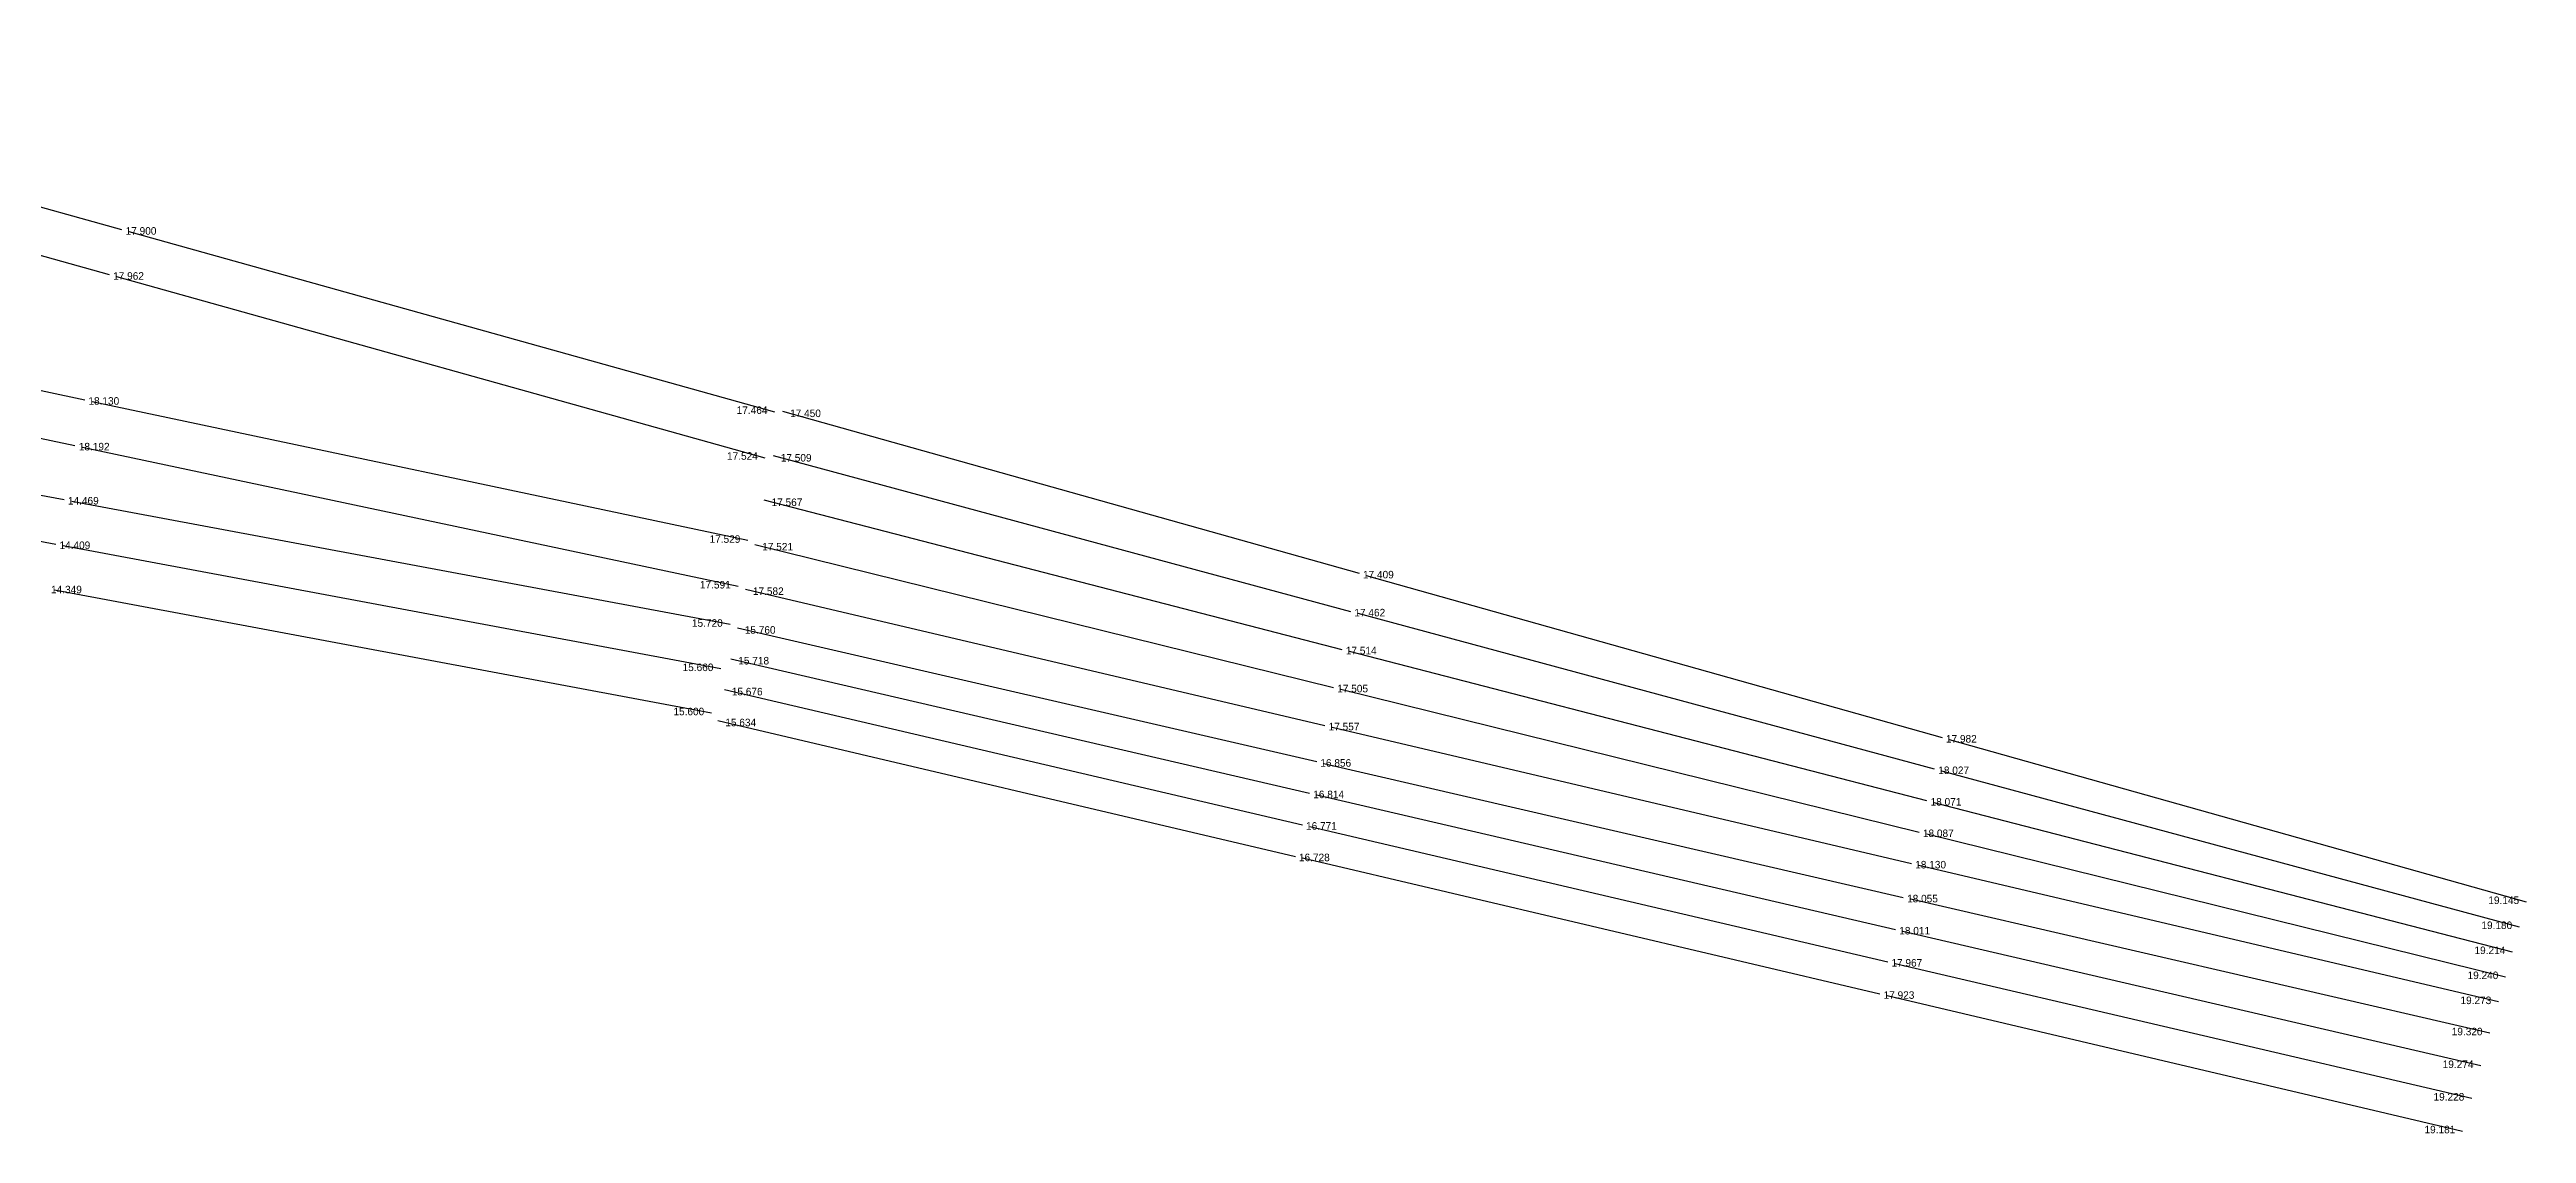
# Model space of a CAD drawing. Header units: metres. Extents: x 571105 to 571398, y 785590 to 785674.
# Drawn here: x 571233.1 to 571397.5, y 785589.8 to 785661.7 of the extents above; entities that cross this region are included whole.
import ezdxf
from ezdxf.enums import TextEntityAlignment as Align

# ---------------------------------------------------------------- set-up
doc = ezdxf.new("R2010")
doc.units = ezdxf.units.M
for name, color, linetype in [('B1', 1, 'Continuous'), ('B2', 2, 'Continuous'), ('B3', 3, 'Continuous'), ('B4', 4, 'Continuous'), ('B5', 5, 'Continuous')]:
    doc.layers.add(name, color=color, linetype=linetype)

msp = doc.modelspace()

# ---------------------------------------------------------------- linework, layer by layer
at = {"layer": 'B1'}
for p, q in [((571320.06, 785626.92, 20.35), (571281.79, 785637.68, 20.4)), ((571319.49, 785624.39, 20.41), (571281.17, 785634.73, 20.45)), ((571318.92, 785621.87, 20.46), (571280.55, 785631.78, 20.51)), ((571318.34, 785619.35, 20.45), (571279.93, 785628.82, 20.47)), ((571358.76, 785616.03, 20.92), (571320.54, 785626.78, 20.36)), ((571317.77, 785616.82, 20.5), (571279.31, 785625.87, 20.53)), ((571358.25, 785613.94, 20.97), (571319.97, 785624.26, 20.41)), ((571357.74, 785611.84, 21.01), (571319.4, 785621.74, 20.46)), ((571357.23, 785609.75, 21.03), (571318.83, 785619.23, 20.45)), ((571356.72, 785607.66, 21.07), (571318.26, 785616.71, 20.5)), ((571397.54, 785605.12, 22.1), (571359.24, 785615.89, 20.93)), ((571397.07, 785603.46, 22.14), (571358.73, 785613.81, 20.98)), ((571396.61, 785601.81, 22.17), (571358.22, 785611.72, 21.02)), ((571396.15, 785600.15, 22.2), (571357.72, 785609.63, 21.04)), ((571395.69, 785598.5, 22.23), (571357.21, 785607.55, 21.08))]:
    msp.add_line(p, q, dxfattribs=at)
at = {"layer": 'B2'}
for p, q in [((571317.23, 785614.42, 19.79), (571278.77, 785623.3, 18.69)), ((571316.75, 785612.32, 19.75), (571278.34, 785621.25, 18.65)), ((571316.28, 785610.23, 19.71), (571277.91, 785619.2, 18.61)), ((571315.81, 785608.14, 19.67), (571277.48, 785617.16, 18.57)), ((571356.17, 785605.42, 20.99), (571317.71, 785614.3, 19.81)), ((571355.65, 785603.29, 20.95), (571317.24, 785612.21, 19.77)), ((571355.14, 785601.15, 20.9), (571316.77, 785610.12, 19.72)), ((571354.62, 785599.02, 20.86), (571316.29, 785608.03, 19.68)), ((571395.11, 785596.43, 22.28), (571356.66, 785605.31, 21.01)), ((571394.51, 785594.26, 22.23), (571356.14, 785603.17, 20.96)), ((571393.9, 785592.09, 22.19), (571355.62, 785601.04, 20.92)), ((571393.3, 785589.92, 22.14), (571355.1, 785598.9, 20.88))]:
    msp.add_line(p, q, dxfattribs=at)
at = {"layer": 'B3'}
for p, q in [((571237.92, 785649.72, 20.85), (571195.06, 785661.68, 20.61)), ((571237.09, 785646.73, 20.91), (571194.22, 785658.69, 20.68)), ((571281.25, 785637.62, 20.4), (571238.4, 785649.58, 20.84)), ((571280.61, 785634.58, 20.46), (571237.57, 785646.6, 20.91))]:
    msp.add_line(p, q, dxfattribs=at)
at = {"layer": 'B4'}
for p, q in [((571235.45, 785638.42, 21.08), (571191.91, 785647.64, 21.73)), ((571234.8, 785635.39, 21.14), (571191.27, 785644.6, 21.79)), ((571279.46, 785629.11, 20.47), (571235.93, 785638.32, 21.07)), ((571278.82, 785626.07, 20.53), (571235.29, 785635.29, 21.13))]:
    msp.add_line(p, q, dxfattribs=at)
at = {"layer": 'B5'}
for p, q in [((571234.09, 785631.8, 17.41), (571190.37, 785639.95, 16.17)), ((571233.53, 785628.85, 17.35), (571189.85, 785637, 16.11)), ((571278.29, 785623.55, 18.68), (571234.58, 785631.7, 17.42)), ((571277.68, 785620.61, 18.62), (571234.02, 785628.76, 17.36)), ((571277.06, 785617.67, 18.56), (571233.45, 785625.81, 17.3))]:
    msp.add_line(p, q, dxfattribs=at)

# ---------------------------------------------------------------- texts
for s, p in [('17.900', (571238.16, 785649.65, 20.85)), ('17.962', (571237.33, 785646.66, 20.91)), ('18.130', (571235.69, 785638.37, 21.07)), ('17.450', (571282.27, 785637.55, 20.4)), ('18.192', (571235.05, 785635.34, 21.14)), ('17.509', (571281.65, 785634.6, 20.45)), ('14.469', (571234.33, 785631.75, 17.41)), ('17.567', (571281.04, 785631.65, 20.51)), ('14.409', (571233.77, 785628.8, 17.35)), ('17.521', (571280.42, 785628.7, 20.47)), ('17.409', (571320.3, 785626.85, 20.35)), ('14.349', (571233.21, 785625.86, 17.29)), ('17.582', (571279.8, 785625.75, 20.53)), ('15.760', (571279.26, 785623.18, 18.7)), ('17.462', (571319.73, 785624.33, 20.41)), ('15.718', (571278.83, 785621.14, 18.66)), ('17.514', (571319.16, 785621.81, 20.46)), ('15.676', (571278.4, 785619.09, 18.62)), ('17.505', (571318.59, 785619.29, 20.45)), ('15.634', (571277.97, 785617.04, 18.58)), ('17.557', (571318.02, 785616.77, 20.5)), ('17.982', (571359, 785615.96, 20.93)), ('16.856', (571317.47, 785614.36, 19.8)), ('18.027', (571358.49, 785613.87, 20.97)), ('16.814', (571317, 785612.27, 19.76)), ('18.071', (571357.98, 785611.78, 21.02)), ('16.771', (571316.52, 785610.18, 19.72)), ('18.087', (571357.47, 785609.69, 21.03)), ('16.728', (571316.05, 785608.09, 19.67)), ('18.130', (571356.96, 785607.61, 21.08)), ('18.055', (571356.42, 785605.36, 21)), ('18.011', (571355.9, 785603.23, 20.96)), ('17.967', (571355.38, 785601.1, 20.91)), ('17.923', (571354.86, 785598.96, 20.87))]:
    msp.add_text(s, height=0.5).set_placement(p, align=Align.MIDDLE_LEFT)
for s, p in [('17.464', (571280.77, 785637.76, 20.41)), ('17.524', (571280.13, 785634.72, 20.47)), ('17.529', (571278.97, 785629.21, 20.47)), ('17.591', (571278.33, 785626.18, 20.54)), ('15.720', (571277.8, 785623.64, 18.66)), ('15.660', (571277.18, 785620.7, 18.6)), ('15.600', (571276.57, 785617.77, 18.54)), ('19.145', (571397.05, 785605.25, 22.09)), ('19.180', (571396.59, 785603.59, 22.12)), ('19.214', (571396.13, 785601.93, 22.16)), ('19.240', (571395.67, 785600.27, 22.19)), ('19.273', (571395.2, 785598.61, 22.22)), ('19.320', (571394.62, 785596.54, 22.26)), ('19.274', (571394.02, 785594.37, 22.22)), ('19.228', (571393.41, 785592.21, 22.17)), ('19.181', (571392.81, 785590.04, 22.13))]:
    msp.add_text(s, height=0.5).set_placement(p, align=Align.MIDDLE_RIGHT)

doc.saveas('drawing.dxf')
